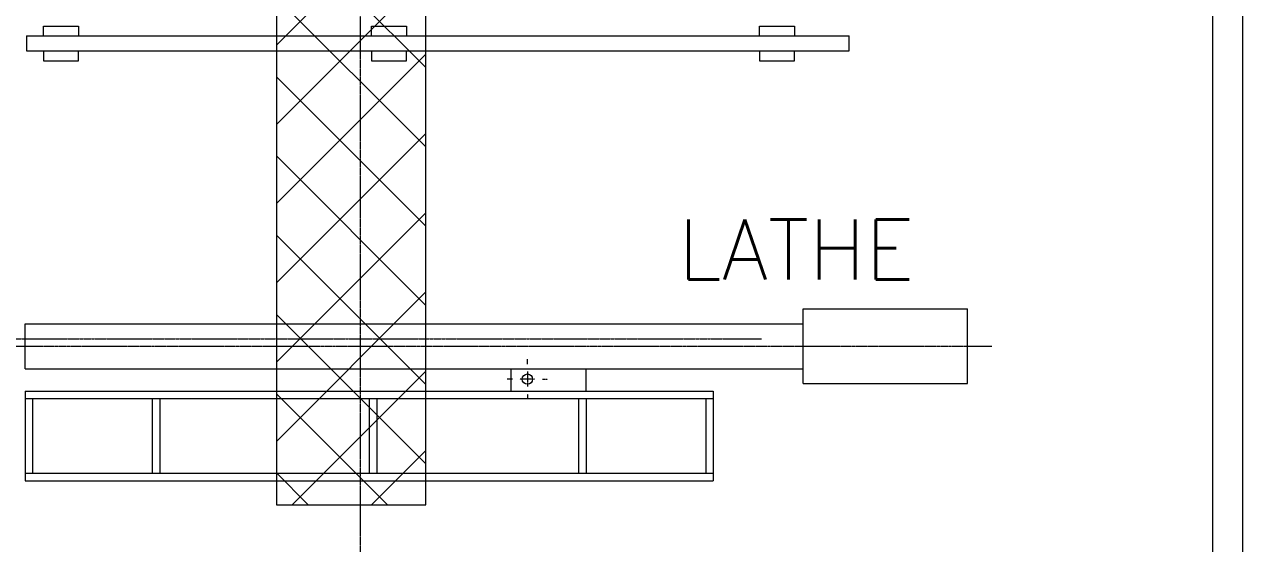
# Model space of a CAD drawing. Extents: x -59767 to 1106559, y -1290 to 1129522.
# Drawn here: x 114613 to 122758, y 250385 to 253860 of the extents above; entities that cross this region are included whole.
import ezdxf

# ---------------------------------------------------------------- set-up
doc = ezdxf.new("R2010")
doc.units = 0
doc.linetypes.add('CENTER', pattern=[2, 1.25, -0.25, 0.25, -0.25])
for name, color, linetype, lineweight in [('TEXT', 3, 'CONTINUOUS', 9), ('TRENCH', 9, 'CONTINUOUS', 9), ('WALL_200', 3, 'CONTINUOUS', 9), ('중간선', 5, 'CONTINUOUS', 9), ('중심선', 1, 'CENTER', 9)]:
    doc.layers.add(name, color=color, linetype=linetype, lineweight=lineweight)
doc.styles.get("Standard").update_dxf_attribs({"font": 'romans.shx', "bigfont": 'whtgtxt.shx'})

msp = doc.modelspace()

# ---------------------------------------------------------------- hatches: boundary and pattern name
at = {"layer": 'TRENCH'}
h = msp.add_hatch(dxfattribs=at)
h.set_pattern_fill('ANSI37', color=256, scale=3000)
h.set_pattern_definition([(45, (80395.02, 245394.85), (-265.165, 265.165), []), (135, (80395.02, 245394.85), (-265.165, -265.165), [])])
h.paths.add_polyline_path([(116298.2, 266144.8), (116298.2, 250644.9), (117298.2, 250644.9), (117298.2, 266144.8)])

# ---------------------------------------------------------------- linework, layer by layer
msp.add_lwpolyline([(117298.2, 266144.8), (116298.2, 266144.8), (116298.2, 250644.9), (117298.2, 250644.9)], close=True, dxfattribs=at)
at = {"layer": 'WALL_200', "ltscale": 0.5}
msp.add_lwpolyline([(122757.7, 254144.9), (122757.7, 248744.9), (122557.7, 248744.9), (122557.7, 254144.9)], close=True, dxfattribs=at)
at = {"layer": '중간선', "lineweight": 9}
for p, q in [((114628.2, 253782), (114628.2, 253682)), ((114628.2, 253782), (120128.2, 253782)), ((114741.1, 253782), (114741.1, 253847.6)), ((114741.1, 253847.6), (114974.9, 253847.6)), ((114974.9, 253847.6), (114974.9, 253782)), ((116933.2, 253782), (116933.2, 253847.6)), ((116933.2, 253847.6), (117167.1, 253847.6)), ((117167.1, 253847.6), (117167.1, 253782)), ((119528.2, 253782), (119528.2, 253847.6)), ((119528.2, 253847.6), (119762.1, 253847.6)), ((119762.1, 253847.6), (119762.1, 253782)), ((120128.2, 253682), (120128.2, 253782)), ((114628.2, 253682), (120128.2, 253682)), ((114741.1, 253682), (114741.1, 253616.5)), ((114741.1, 253616.5), (114974.9, 253616.5)), ((114974.9, 253616.5), (114974.9, 253682)), ((116933.2, 253682), (116933.2, 253616.5)), ((116933.2, 253616.5), (117167.1, 253616.5)), ((117167.1, 253616.5), (117167.1, 253682)), ((119528.2, 253682), (119528.2, 253616.5)), ((119528.2, 253616.5), (119762.1, 253616.5)), ((119762.1, 253616.5), (119762.1, 253682)), ((119818.8, 251455.3), (119818.8, 251955.3)), ((119818.8, 251955.3), (120918.8, 251955.3)), ((120918.8, 251455.3), (120918.8, 251955.3)), ((114618.8, 251555.3), (114618.8, 251855.3)), ((114618.8, 251855.3), (119818.8, 251855.3)), ((114618.8, 251555.3), (119818.8, 251555.3)), ((117868.8, 251405.3), (117868.8, 251555.3)), ((118368.8, 251405.3), (118368.8, 251555.3)), ((119818.8, 251455.3), (120918.8, 251455.3)), ((114618.8, 251405.3), (119218.8, 251405.3)), ((114618.8, 251405.3), (114618.8, 250805.3)), ((114618.8, 251355.3), (119218.8, 251355.3)), ((114668.8, 251355.3), (114668.8, 250855.3)), ((115468.8, 251355.3), (115468.8, 250855.3)), ((115518.8, 251355.3), (115518.8, 250855.3)), ((116918.8, 251355.3), (116918.8, 251282.5)), ((116968.8, 251355.3), (116968.8, 250855.3)), ((116968.8, 251355.3), (116968.8, 251282.5)), ((118318.8, 251355.3), (118318.8, 250855.3)), ((118368.8, 251355.3), (118368.8, 250855.3)), ((119168.8, 251355.3), (119168.8, 250855.3)), ((119218.8, 251405.3), (119218.8, 250805.3)), ((116918.8, 251282.5), (116918.8, 250855.3)), ((114618.8, 250855.3), (119218.8, 250855.3)), ((114618.8, 250805.3), (119218.8, 250805.3))]:
    msp.add_line(p, q, dxfattribs=at)
msp.add_circle((117976.2, 251485.7), 34.4, dxfattribs=at)
at = {"layer": '중심선'}
msp.add_line((116858.2, 266444.9), (116858.2, 240444.9), dxfattribs=at)
at = {"layer": '중심선', "lineweight": 9}
for p, q in [((114439.7, 251755.3), (119540.9, 251755.3)), ((114510.8, 251705.3), (121082.3, 251705.3)), ((117976.2, 251585.7), (117976.2, 251620.2)), ((117976.2, 251535.7), (117976.2, 251435.7)), ((117876.2, 251485.7), (117841.8, 251485.7)), ((118026.2, 251485.7), (117926.2, 251485.7)), ((118076.2, 251485.7), (118110.7, 251485.7)), ((117976.2, 251385.7), (117976.2, 251351.3))]:
    msp.add_line(p, q, dxfattribs=at)

# ---------------------------------------------------------------- texts
at = {"layer": 'TEXT', "lineweight": 9}
msp.add_text('LATHE', height=400, dxfattribs=at).set_placement((118984.9, 252153.1))

doc.saveas('drawing.dxf')
